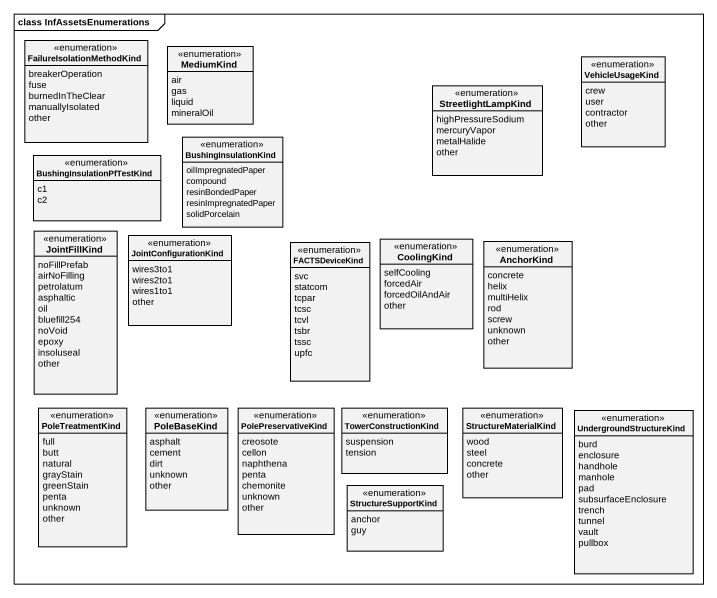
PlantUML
@startuml
mainframe class InfAssetsEnumerations
hide circle
hide empty members
enum FailureIsolationMethodKind {
  breakerOperation
  fuse
  burnedInTheClear
  manuallyIsolated
  other
}
enum MediumKind {
  air
  gas
  liquid
  mineralOil
}
enum VehicleUsageKind {
  crew
  user
  contractor
  other
}
enum StreetlightLampKind {
  highPressureSodium
  mercuryVapor
  metalHalide
  other
}
enum BushingInsulationKind {
  oilImpregnatedPaper
  compound
  resinBondedPaper
  resinImpregnatedPaper
  solidPorcelain
}
enum BushingInsulationPfTestKind {
  c1
  c2
}
enum JointFillKind {
  noFillPrefab
  airNoFilling
  petrolatum
  asphaltic
  oil
  bluefill254
  noVoid
  epoxy
  insoluseal
  other
}
enum JointConfigurationKind {
  wires3to1
  wires2to1
  wires1to1
  other
}
enum FACTSDeviceKind {
  svc
  statcom
  tcpar
  tcsc
  tcvl
  tsbr
  tssc
  upfc
}
enum CoolingKind {
  selfCooling
  forcedAir
  forcedOilAndAir
  other
}
enum AnchorKind {
  concrete
  helix
  multiHelix
  rod
  screw
  unknown
  other
}
enum PoleTreatmentKind {
  full
  butt
  natural
  grayStain
  greenStain
  penta
  unknown
  other
}
enum PoleBaseKind {
  asphalt
  cement
  dirt
  unknown
  other
}
enum PolePreservativeKind {
  creosote
  cellon
  naphthena
  penta
  chemonite
  unknown
  other
}
enum TowerConstructionKind {
  suspension
  tension
}
enum StructureMaterialKind {
  wood
  steel
  concrete
  other
}
enum UndergroundStructureKind {
  burd
  enclosure
  handhole
  manhole
  pad
  subsurfaceEnclosure
  trench
  tunnel
  vault
  pullbox
}
enum StructureSupportKind {
  anchor
  guy
}
@enduml
